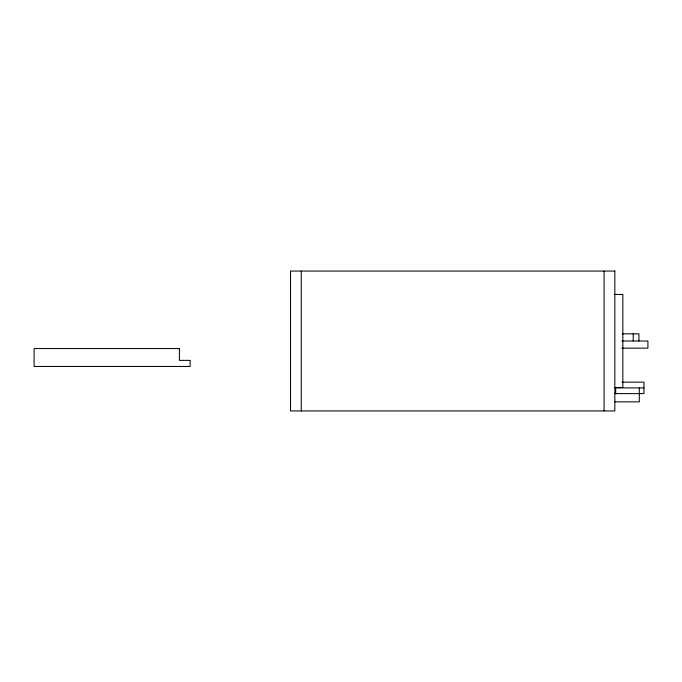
<?xml version="1.0" encoding="UTF-8"?>
<svg xmlns="http://www.w3.org/2000/svg" width="682" height="682" viewBox="0 0 682 682"><rect width="100%" height="100%" fill="white"/><g stroke="black" fill="none" stroke-linecap="round" stroke-linejoin="round"><path stroke-width="1.02" d="M614.388 294.462L622.837 294.462L622.837 387.538L614.388 387.538M622.572 333.839L638.949 333.839L638.949 341M621.882 341L647.9 341L647.9 348.161L621.882 348.161M621.967 382.167L643.961 382.167L643.961 393.625L614.883 393.625M643.961 387.896L615.684 387.896L615.684 393.625M614.883 401.86L639.307 401.86L639.307 387.896M633.22 333.839L633.22 341M604.099 271.061L604.099 410.939M301.265 271.061L301.265 410.939M614.84 271.061L290.523 271.061L290.523 410.939L614.84 410.939L614.84 271.061M179.409 348.562L34.1 348.562L34.1 366.456L190.15 366.456L190.15 360.369L179.409 360.369L179.409 348.562"/></g></svg>
